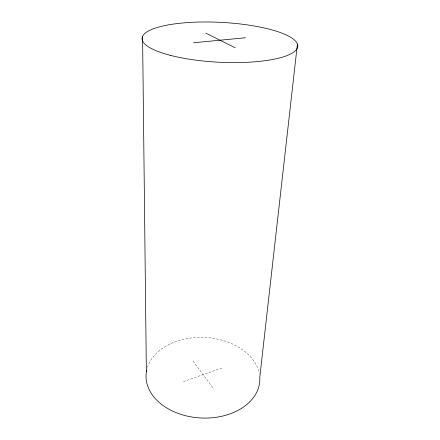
<?xml version="1.0" encoding="UTF-8"?>
<svg xmlns="http://www.w3.org/2000/svg" width="440" height="440" viewBox="0 0 440 440"><rect width="100%" height="100%" fill="white"/><g stroke="black" fill="none" stroke-linecap="round" stroke-linejoin="round"><path stroke-width="0.33" stroke-dasharray="2.2 1.65" d="M183.502 381.557L222.101 367.939M193.017 361.091L213.681 388.911M147.428 367.422A56.947 40.315 2.9 0 1 205.238 337.48A56.947 40.315 2.9 0 1 259.27 373.461"/><path stroke-width="0.66" d="M297.418 44.061L259.781 377.382A56.947 40.315 2.9 0 1 200.167 417.951A56.947 40.315 2.9 0 1 146.586 370.623M193.49 42.779L245.509 37.741M205.838 33.127L235.246 47.806M142.582 36.355L146.361 371.916M170.231 55.313A77.941 19.949 2.9 0 0 296.665 49.275A77.941 19.949 2.9 0 0 192.874 22.28A77.941 19.949 2.9 0 0 170.231 55.313"/></g></svg>
